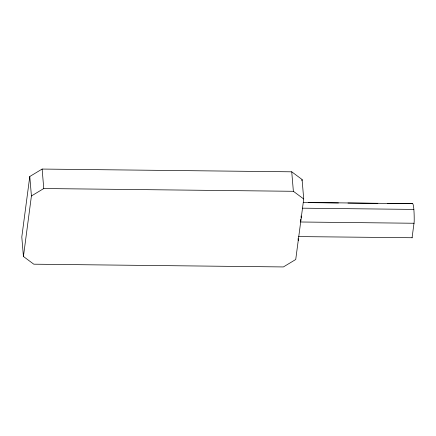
<?xml version="1.0" encoding="UTF-8"?>
<svg xmlns="http://www.w3.org/2000/svg" width="436" height="436" viewBox="0 0 436 436"><rect width="100%" height="100%" fill="white"/><g stroke="black" fill="none" stroke-linecap="round" stroke-linejoin="round"><path stroke-width="0.65" d="M412.069 237.843L414.184 221.793A17.118 1.837 -89.4 0 0 412.663 203.672L303.282 202.462M29.784 176.498L21.8 237.015L23.435 256.493L33.785 264.189L283.389 266.941L295.733 259.502L303.718 198.985L302.083 179.507L291.733 171.811L42.129 169.059L29.784 176.498L31.419 195.977L23.435 256.493M301.908 180.809L302.083 179.507M298.611 236.59L412.227 237.74M412.663 203.672L387.364 203.498M31.419 195.977L43.764 188.537L293.373 191.295L303.718 198.985M308.557 202.626L338.45 202.958M347.961 203.062L377.854 203.394M302.442 208.179L413.862 209.411M414.14 223.254L300.682 222L300.726 220.54A17.118 1.837 -89.4 0 0 300.747 219.264M301.058 215.945L301.222 217.896M298.066 238.645L298.229 240.59M291.733 171.811L293.373 191.295M42.129 169.059L43.764 188.537"/></g></svg>
